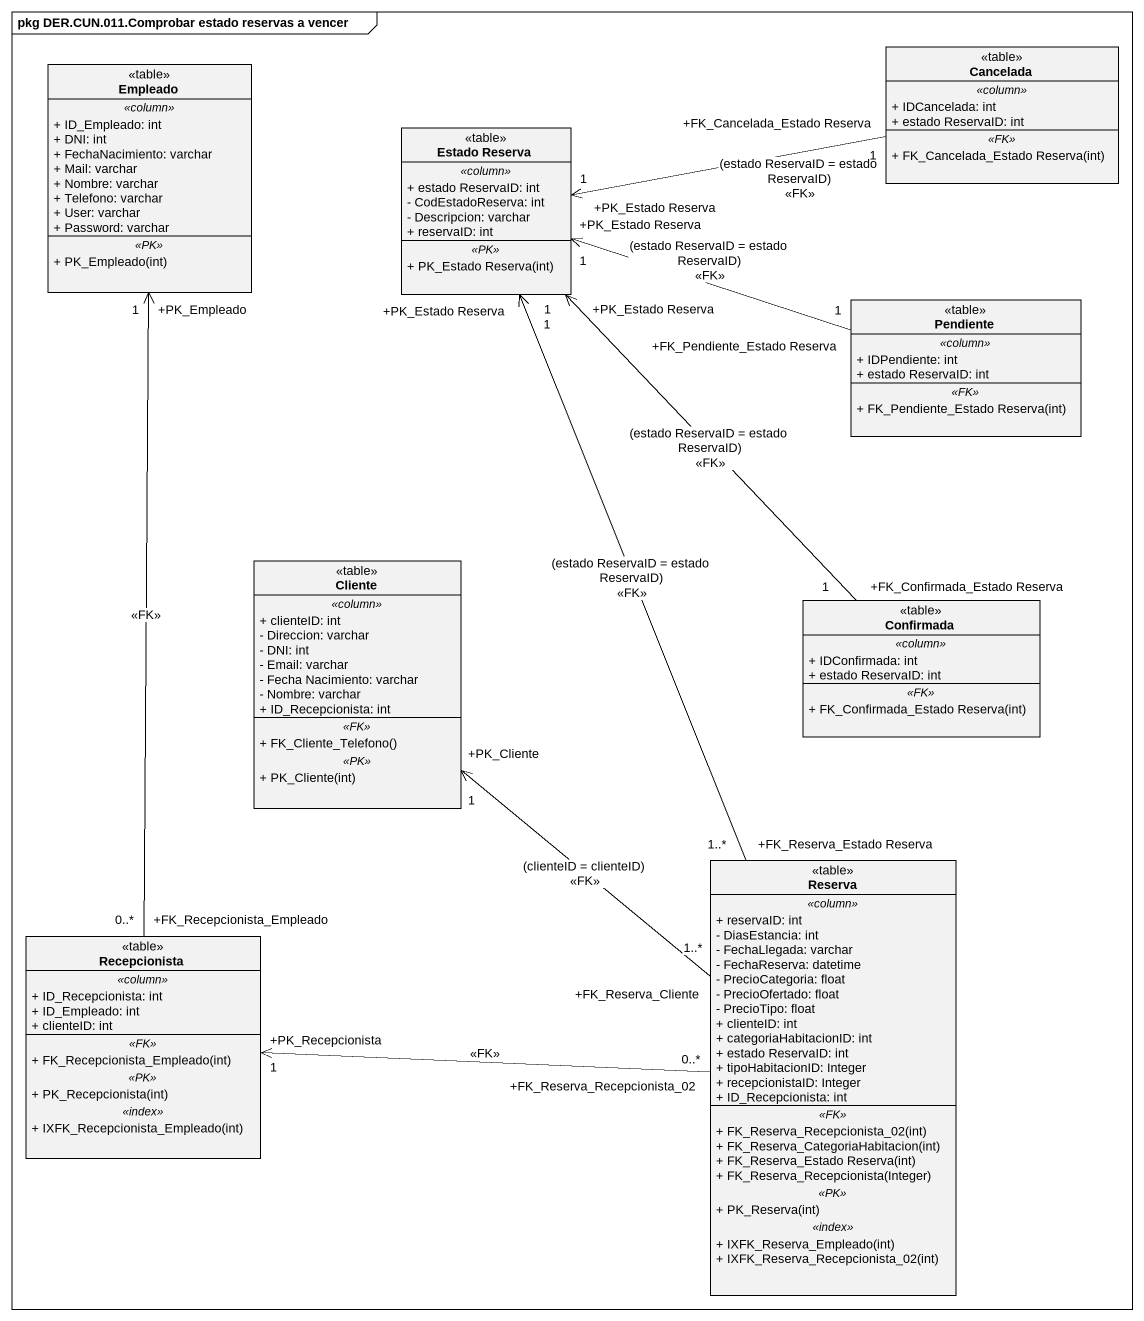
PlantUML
@startuml
mainframe pkg DER.CUN.011.Comprobar estado reservas a vencer
hide circle
hide empty members
skinparam classAttributeIconSize 0
class Empleado <<table>> {
  .. <<column>> ..
  + ID_Empleado: int
  + DNI: int
  + FechaNacimiento: varchar
  + Mail: varchar
  + Nombre: varchar
  + Telefono: varchar
  + User: varchar
  + Password: varchar
  .. <<PK>> ..
  + PK_Empleado(int)
}
class Cancelada <<table>> {
  .. <<column>> ..
  + IDCancelada: int
  + estado ReservaID: int
  .. <<FK>> ..
  + FK_Cancelada_Estado Reserva(int)
}
class "Estado Reserva" as Estado_Reserva <<table>> {
  .. <<column>> ..
  + estado ReservaID: int
  - CodEstadoReserva: int
  - Descripcion: varchar
  + reservaID: int
  .. <<PK>> ..
  + PK_Estado Reserva(int)
}
class Pendiente <<table>> {
  .. <<column>> ..
  + IDPendiente: int
  + estado ReservaID: int
  .. <<FK>> ..
  + FK_Pendiente_Estado Reserva(int)
}
class Cliente <<table>> {
  .. <<column>> ..
  + clienteID: int
  - Direccion: varchar
  - DNI: int
  - Email: varchar
  - Fecha Nacimiento: varchar
  - Nombre: varchar
  + ID_Recepcionista: int
  .. <<FK>> ..
  + FK_Cliente_Telefono()
  .. <<PK>> ..
  + PK_Cliente(int)
}
class Confirmada <<table>> {
  .. <<column>> ..
  + IDConfirmada: int
  + estado ReservaID: int
  .. <<FK>> ..
  + FK_Confirmada_Estado Reserva(int)
}
class Reserva <<table>> {
  .. <<column>> ..
  + reservaID: int
  - DiasEstancia: int
  - FechaLlegada: varchar
  - FechaReserva: datetime
  - PrecioCategoria: float
  - PrecioOfertado: float
  - PrecioTipo: float
  + clienteID: int
  + categoriaHabitacionID: int
  + estado ReservaID: int
  + tipoHabitacionID: Integer
  + recepcionistaID: Integer
  + ID_Recepcionista: int
  .. <<FK>> ..
  + FK_Reserva_Recepcionista_02(int)
  + FK_Reserva_CategoriaHabitacion(int)
  + FK_Reserva_Estado Reserva(int)
  + FK_Reserva_Recepcionista(Integer)
  .. <<PK>> ..
  + PK_Reserva(int)
  .. <<index>> ..
  + IXFK_Reserva_Empleado(int)
  + IXFK_Reserva_Recepcionista_02(int)
}
class Recepcionista <<table>> {
  .. <<column>> ..
  + ID_Recepcionista: int
  + ID_Empleado: int
  + clienteID: int
  .. <<FK>> ..
  + FK_Recepcionista_Empleado(int)
  .. <<PK>> ..
  + PK_Recepcionista(int)
  .. <<index>> ..
  + IXFK_Recepcionista_Empleado(int)
}
Cancelada "+FK_Cancelada_Estado Reserva\n1" -left-> "+PK_Estado Reserva\n1" Estado_Reserva : (estado ReservaID = estado ReservaID)\n<<FK>>
Pendiente "+FK_Pendiente_Estado Reserva\n1" -left-> "+PK_Estado Reserva\n1" Estado_Reserva : (estado ReservaID = estado ReservaID)\n<<FK>>
Confirmada "+FK_Confirmada_Estado Reserva\n1" -up-> "+PK_Estado Reserva\n1" Estado_Reserva : (estado ReservaID = estado ReservaID)\n<<FK>>
Reserva "+FK_Reserva_Estado Reserva\n1..*" -up-> "+PK_Estado Reserva\n1" Estado_Reserva : (estado ReservaID = estado ReservaID)\n<<FK>>
Reserva "+FK_Reserva_Cliente\n1..*" -up-> "+PK_Cliente\n1" Cliente : (clienteID = clienteID)\n<<FK>>
Reserva "+FK_Reserva_Recepcionista_02\n0..*" -left-> "+PK_Recepcionista\n1" Recepcionista : <<FK>>
Recepcionista "+FK_Recepcionista_Empleado\n0..*" -up-> "+PK_Empleado\n1" Empleado : <<FK>>
@enduml
